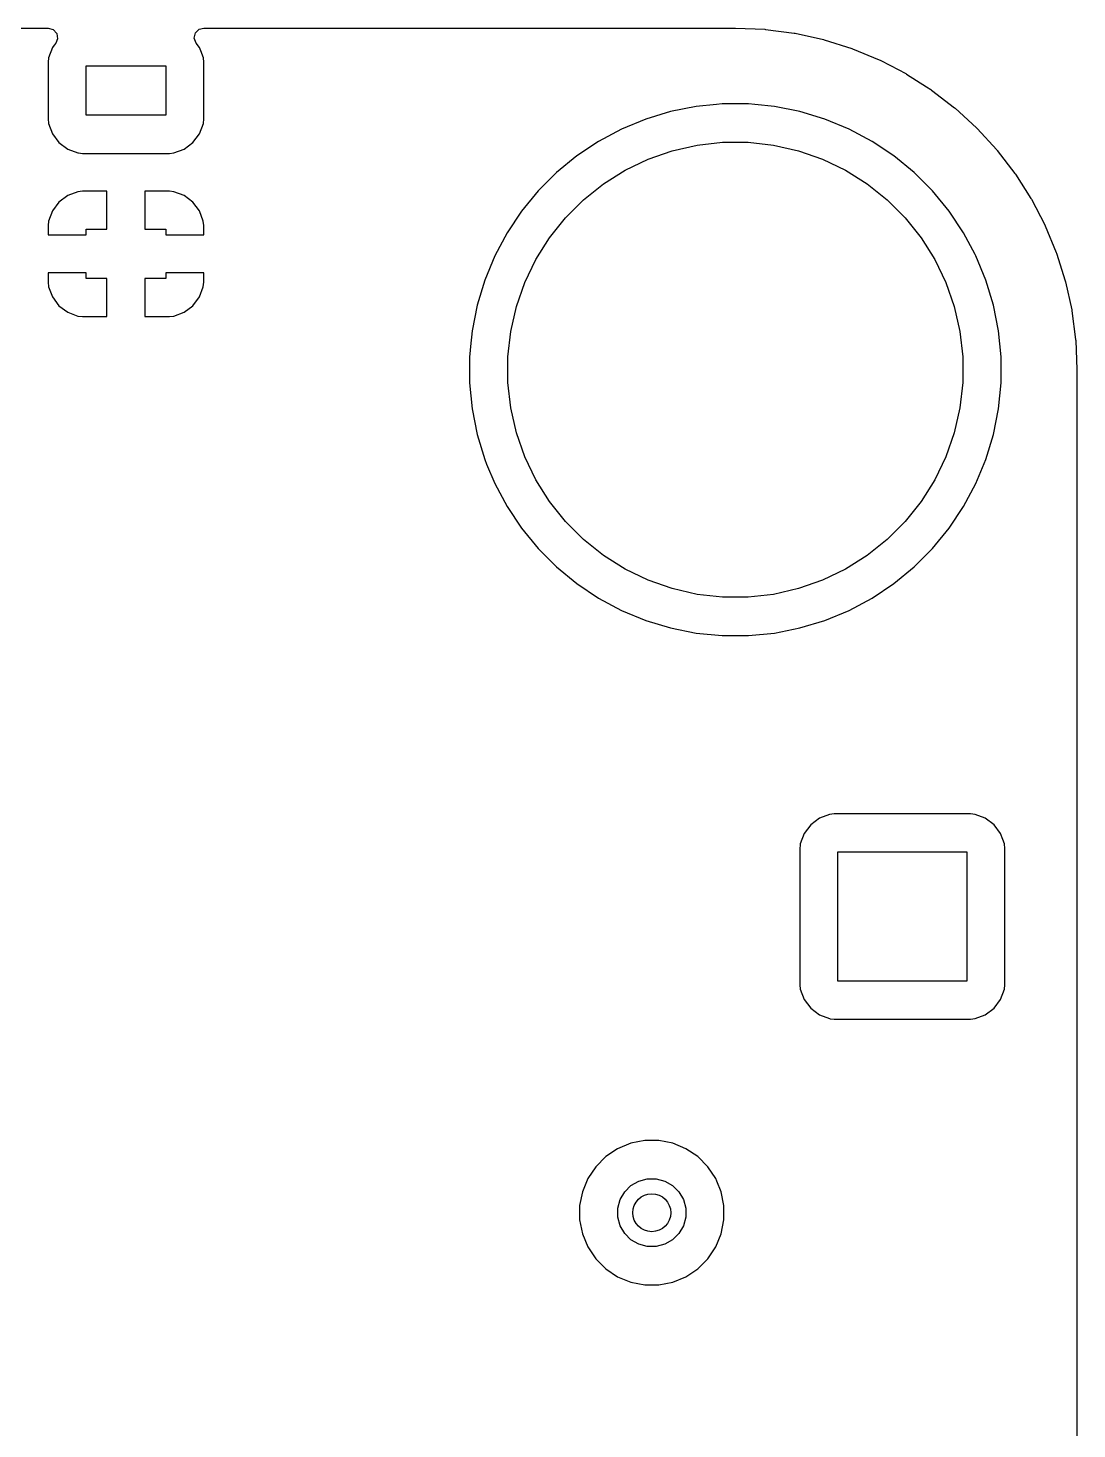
# Model space of a CAD drawing. Extents: x 3.62 to 11.01, y -6.32 to -1.07.
# Drawn here: x 6.97 to 7.514, y -2.864 to -2.138 of the extents above; entities that cross this region are included whole.
import ezdxf

# ---------------------------------------------------------------- set-up
doc = ezdxf.new("R2010")
doc.units = 0
doc.header["$MEASUREMENT"] = 0
doc.layers.add('BLACK', color=7, linetype='CONTINUOUS')

msp = doc.modelspace()

# ---------------------------------------------------------------- linework, layer by layer
at = {"layer": 'BLACK', "linetype": 'CONTINUOUS'}
for p, q in [((6.89858, -2.13781), (6.98035, -2.13781)), ((6.98035, -2.13781), (6.98299, -2.13859)), ((6.98299, -2.13859), (6.9848, -2.14067)), ((6.9848, -2.14067), (6.98519, -2.14339)), ((7.05611, -2.14305), (7.0567, -2.14036)), ((7.0567, -2.14036), (7.05864, -2.13841)), ((7.05864, -2.13841), (7.06098, -2.13781)), ((7.06098, -2.13781), (7.33402, -2.13781)), ((7.33402, -2.13781), (7.33651, -2.13781)), ((7.33651, -2.13781), (7.33672, -2.13782)), ((7.33672, -2.13782), (7.35184, -2.13848)), ((7.35184, -2.13848), (7.35226, -2.13852)), ((7.35226, -2.13852), (7.36716, -2.14048)), ((7.36716, -2.14048), (7.36758, -2.14055)), ((7.36758, -2.14055), (7.38226, -2.14381)), ((6.98253, -2.14794), (6.98055, -2.15325)), ((6.98347, -2.14668), (6.98253, -2.14794)), ((6.98253, -2.14794), (6.98253, -2.14794)), ((6.98426, -2.14562), (6.98347, -2.14668)), ((6.98519, -2.14339), (6.98426, -2.14562)), ((7.05708, -2.14562), (7.05611, -2.14305)), ((7.05881, -2.14794), (7.05708, -2.14562)), ((7.05942, -2.14957), (7.05881, -2.14794)), ((7.05881, -2.14794), (7.05881, -2.14794)), ((7.06079, -2.15325), (7.05942, -2.14957)), ((7.38226, -2.14381), (7.38267, -2.14392)), ((7.38267, -2.14392), (7.397, -2.14843)), ((7.397, -2.14843), (7.3974, -2.14858)), ((7.3974, -2.14858), (7.41128, -2.15433)), ((6.98055, -2.15325), (6.9803, -2.1556)), ((6.9803, -2.1556), (6.9803, -2.1556)), ((6.9803, -2.1556), (6.9803, -2.1556)), ((6.9803, -2.1556), (6.9803, -2.18496)), ((6.98055, -2.15325), (6.98055, -2.15325)), ((7.06104, -2.1556), (7.06079, -2.15325)), ((7.06104, -2.18496), (7.06104, -2.1556)), ((7.41128, -2.15433), (7.41167, -2.15451)), ((7.41167, -2.15451), (7.41707, -2.15732)), ((7, -2.18307), (7, -2.15748)), ((7, -2.15748), (7.04134, -2.15748)), ((7.04134, -2.15748), (7.04134, -2.18307)), ((7.41707, -2.15732), (7.425, -2.16145)), ((7.425, -2.16145), (7.42537, -2.16166)), ((7.42537, -2.16166), (7.43567, -2.16823)), ((7.43567, -2.16823), (7.43804, -2.16974)), ((7.43804, -2.16974), (7.43839, -2.16998)), ((7.43839, -2.16998), (7.45031, -2.17913)), ((7.31637, -2.17847), (7.30309, -2.18111)), ((7.32677, -2.17745), (7.31637, -2.17847)), ((7.32984, -2.17715), (7.32677, -2.17745)), ((7.34338, -2.17715), (7.32984, -2.17715)), ((7.34671, -2.17747), (7.34338, -2.17715)), ((7.35686, -2.17847), (7.34671, -2.17747)), ((7.37014, -2.18111), (7.35686, -2.17847)), ((7.35686, -2.17847), (7.35686, -2.17847)), ((6.9803, -2.18496), (6.9803, -2.18496)), ((6.9803, -2.18496), (6.98055, -2.1873)), ((7.04134, -2.18307), (7, -2.18307)), ((7.06079, -2.1873), (7.06104, -2.18496)), ((7.29013, -2.18505), (7.27762, -2.19023)), ((7.30309, -2.18111), (7.29013, -2.18505)), ((7.3831, -2.18505), (7.37014, -2.18111)), ((7.39561, -2.19023), (7.3831, -2.18505)), ((7.45031, -2.17913), (7.45064, -2.1794)), ((7.45064, -2.1794), (7.46172, -2.18956)), ((6.98055, -2.1873), (6.98253, -2.19261)), ((6.98253, -2.19261), (6.98253, -2.19261)), ((6.98253, -2.19261), (6.98592, -2.19715)), ((7.05542, -2.19715), (7.05881, -2.19261)), ((7.05881, -2.19261), (7.06079, -2.1873)), ((7.27762, -2.19023), (7.26568, -2.19661)), ((7.27762, -2.19023), (7.27762, -2.19023)), ((7.40755, -2.19661), (7.39561, -2.19023)), ((7.39561, -2.19023), (7.39561, -2.19023)), ((7.46172, -2.18956), (7.46202, -2.18986)), ((7.46202, -2.18986), (7.47217, -2.20094)), ((6.98592, -2.19715), (6.98592, -2.19715)), ((6.98592, -2.19715), (6.99046, -2.20054)), ((6.99046, -2.20054), (6.99046, -2.20054)), ((6.99046, -2.20054), (6.99577, -2.20252)), ((7.04557, -2.20252), (7.05088, -2.20054)), ((7.05088, -2.20054), (7.05542, -2.19715)), ((7.26568, -2.19661), (7.25442, -2.20413)), ((7.26568, -2.19661), (7.26568, -2.19661)), ((7.30392, -2.20147), (7.31683, -2.19852)), ((7.31683, -2.19852), (7.32999, -2.19704)), ((7.32999, -2.19704), (7.34324, -2.19704)), ((7.34324, -2.19704), (7.3564, -2.19852)), ((7.3564, -2.19852), (7.36931, -2.20147)), ((7.41881, -2.20413), (7.40755, -2.19661)), ((7.40755, -2.19661), (7.40755, -2.19661)), ((7.40755, -2.19661), (7.40755, -2.19661)), ((6.99577, -2.20252), (6.99577, -2.20252)), ((6.99577, -2.20252), (6.99604, -2.20255)), ((6.99604, -2.20255), (6.99812, -2.20278)), ((6.99812, -2.20278), (7.04322, -2.20278)), ((7.04322, -2.20278), (7.04557, -2.20252)), ((7.25442, -2.20413), (7.24395, -2.21272)), ((7.25442, -2.20413), (7.25442, -2.20413)), ((7.27948, -2.21159), (7.29142, -2.20584)), ((7.29142, -2.20584), (7.30392, -2.20147)), ((7.36931, -2.20147), (7.38181, -2.20584)), ((7.38181, -2.20584), (7.39375, -2.21159)), ((7.42928, -2.21272), (7.41881, -2.20413)), ((7.41881, -2.20413), (7.41881, -2.20413)), ((7.41881, -2.20413), (7.41881, -2.20413)), ((7.47217, -2.20094), (7.47245, -2.20126)), ((7.47245, -2.20126), (7.48159, -2.21318)), ((7.24395, -2.21272), (7.23438, -2.2223)), ((7.26827, -2.21863), (7.27948, -2.21159)), ((7.39375, -2.21159), (7.40496, -2.21863)), ((7.43885, -2.2223), (7.42928, -2.21272)), ((7.48159, -2.21318), (7.48184, -2.21353)), ((7.48184, -2.21353), (7.48991, -2.22621)), ((7.23438, -2.2223), (7.22579, -2.23277)), ((7.25791, -2.22689), (7.26827, -2.21863)), ((7.40496, -2.21863), (7.41532, -2.22689)), ((7.44744, -2.23277), (7.43885, -2.2223)), ((7.43885, -2.2223), (7.43885, -2.2223)), ((7.43885, -2.2223), (7.43885, -2.2223)), ((6.98594, -2.22806), (6.98255, -2.23259)), ((6.99047, -2.22467), (6.98594, -2.22806)), ((6.98594, -2.22806), (6.98594, -2.22806)), ((6.99577, -2.22269), (6.99047, -2.22467)), ((6.99047, -2.22467), (6.99047, -2.22467)), ((6.99812, -2.22244), (6.99577, -2.22269)), ((6.99577, -2.22269), (6.99577, -2.22269)), ((7.01083, -2.22244), (6.99812, -2.22244)), ((7.01083, -2.24213), (7.01083, -2.22244)), ((7.04322, -2.22244), (7.03051, -2.22244)), ((7.03051, -2.22244), (7.03051, -2.24213)), ((7.04557, -2.22269), (7.04322, -2.22244)), ((7.05087, -2.22467), (7.04557, -2.22269)), ((7.04557, -2.22269), (7.04557, -2.22269)), ((7.0554, -2.22806), (7.05087, -2.22467)), ((7.05087, -2.22467), (7.05087, -2.22467)), ((7.05879, -2.23259), (7.0554, -2.22806)), ((7.0554, -2.22806), (7.0554, -2.22806)), ((7.24855, -2.23626), (7.25791, -2.22689)), ((7.41532, -2.22689), (7.42468, -2.23626)), ((7.48991, -2.22621), (7.49013, -2.22658)), ((7.49013, -2.22658), (7.49706, -2.23991)), ((6.98255, -2.23259), (6.98057, -2.2379)), ((6.98255, -2.23259), (6.98255, -2.23259)), ((7.06077, -2.2379), (7.05879, -2.23259)), ((7.05879, -2.23259), (7.05879, -2.23259)), ((7.22579, -2.23277), (7.21826, -2.24402)), ((7.22579, -2.23277), (7.22579, -2.23277)), ((7.24029, -2.24661), (7.24855, -2.23626)), ((7.42468, -2.23626), (7.43294, -2.24661)), ((7.45496, -2.24402), (7.44744, -2.23277)), ((6.98057, -2.2379), (6.98031, -2.24024)), ((6.98031, -2.24024), (6.98031, -2.24508)), ((6.98057, -2.2379), (6.98057, -2.2379)), ((7, -2.24508), (7, -2.24213)), ((7, -2.24213), (7.01083, -2.24213)), ((7.03051, -2.24213), (7.04134, -2.24213)), ((7.04134, -2.24213), (7.04134, -2.24508)), ((7.06102, -2.24024), (7.06077, -2.2379)), ((7.06077, -2.2379), (7.06077, -2.2379)), ((7.06102, -2.24508), (7.06102, -2.24024)), ((7.06102, -2.24024), (7.06102, -2.24024)), ((7.21826, -2.24402), (7.21188, -2.25597)), ((7.21826, -2.24402), (7.21826, -2.24402)), ((7.46097, -2.25527), (7.45496, -2.24402)), ((7.45496, -2.24402), (7.45496, -2.24402)), ((7.45496, -2.24402), (7.45496, -2.24402)), ((7.49706, -2.23991), (7.49724, -2.24029)), ((7.49724, -2.24029), (7.503, -2.25418)), ((6.98031, -2.24508), (7, -2.24508)), ((7.04134, -2.24508), (7.06102, -2.24508)), ((7.23324, -2.25783), (7.24029, -2.24661)), ((7.43294, -2.24661), (7.43999, -2.25783)), ((7.21188, -2.25597), (7.2067, -2.26848)), ((7.21188, -2.25597), (7.21188, -2.25597)), ((7.22749, -2.26976), (7.23324, -2.25783)), ((7.43999, -2.25783), (7.44573, -2.26976)), ((7.46135, -2.25597), (7.46097, -2.25527)), ((7.46653, -2.26848), (7.46135, -2.25597)), ((7.503, -2.25418), (7.50314, -2.25458)), ((7.50314, -2.25458), (7.50766, -2.26891)), ((7, -2.26476), (6.98031, -2.26476)), ((6.98031, -2.26476), (6.98031, -2.2696)), ((7, -2.26772), (7, -2.26476)), ((7.06102, -2.26476), (7.04134, -2.26476)), ((7.04134, -2.26476), (7.04134, -2.26772)), ((7.06102, -2.2696), (7.06102, -2.26476)), ((6.98031, -2.2696), (6.98057, -2.27194)), ((6.98057, -2.27194), (6.98057, -2.27194)), ((6.98057, -2.27194), (6.98255, -2.27725)), ((7.01083, -2.26772), (7, -2.26772)), ((7.01083, -2.2874), (7.01083, -2.26772)), ((7.04134, -2.26772), (7.03051, -2.26772)), ((7.03051, -2.26772), (7.03051, -2.2874)), ((7.05879, -2.27725), (7.06077, -2.27194)), ((7.06077, -2.27194), (7.06102, -2.2696)), ((7.06077, -2.27194), (7.06077, -2.27194)), ((7.06102, -2.2696), (7.06102, -2.2696)), ((7.2067, -2.26848), (7.20277, -2.28143)), ((7.22312, -2.28226), (7.22749, -2.26976)), ((7.44573, -2.26976), (7.45011, -2.28226)), ((7.47046, -2.28143), (7.46653, -2.26848)), ((7.50766, -2.26891), (7.50777, -2.26932)), ((7.50777, -2.26932), (7.51102, -2.28399)), ((6.98255, -2.27725), (6.98255, -2.27725)), ((6.98255, -2.27725), (6.98594, -2.28178)), ((7.0554, -2.28178), (7.05879, -2.27725)), ((7.05879, -2.27725), (7.05879, -2.27725)), ((6.98594, -2.28178), (6.98594, -2.28178)), ((6.98594, -2.28178), (6.99047, -2.28517)), ((6.99047, -2.28517), (6.99047, -2.28517)), ((6.99047, -2.28517), (6.99577, -2.28715)), ((6.99577, -2.28715), (6.99577, -2.28715)), ((6.99577, -2.28715), (6.99812, -2.2874)), ((6.99812, -2.2874), (6.99812, -2.2874)), ((6.99812, -2.2874), (7.01083, -2.2874)), ((7.03051, -2.2874), (7.04322, -2.2874)), ((7.04322, -2.2874), (7.04557, -2.28715)), ((7.04322, -2.2874), (7.04322, -2.2874)), ((7.04557, -2.28715), (7.05087, -2.28517)), ((7.04557, -2.28715), (7.04557, -2.28715)), ((7.05087, -2.28517), (7.0554, -2.28178)), ((7.05087, -2.28517), (7.05087, -2.28517)), ((7.0554, -2.28178), (7.0554, -2.28178)), ((7.20277, -2.28143), (7.20013, -2.29471)), ((7.22017, -2.29518), (7.22312, -2.28226)), ((7.45011, -2.28226), (7.45306, -2.29518)), ((7.4731, -2.29471), (7.47046, -2.28143)), ((7.51102, -2.28399), (7.5111, -2.28441)), ((7.5111, -2.28441), (7.51306, -2.29931)), ((7.20013, -2.29471), (7.19931, -2.30297)), ((7.47443, -2.30819), (7.4731, -2.29471)), ((7.21869, -2.30834), (7.22017, -2.29518)), ((7.45306, -2.29518), (7.45454, -2.30834)), ((7.51306, -2.29931), (7.5131, -2.29973)), ((7.5131, -2.29973), (7.51376, -2.31485)), ((7.19894, -2.30678), (7.1988, -2.30819)), ((7.1988, -2.30819), (7.1988, -2.32173)), ((7.19931, -2.30297), (7.19894, -2.30678)), ((7.21869, -2.32158), (7.21869, -2.30834)), ((7.45454, -2.30834), (7.45454, -2.32158)), ((7.47443, -2.32173), (7.47443, -2.30819)), ((7.51376, -2.31485), (7.51376, -2.31507)), ((7.51376, -2.31507), (7.51376, -2.9141)), ((7.1988, -2.32173), (7.20013, -2.33521)), ((7.22017, -2.33474), (7.21869, -2.32158)), ((7.45454, -2.32158), (7.45306, -2.33474)), ((7.4731, -2.33521), (7.47443, -2.32173)), ((7.20013, -2.33521), (7.20277, -2.34849)), ((7.22312, -2.34766), (7.22017, -2.33474)), ((7.45306, -2.33474), (7.45011, -2.34766)), ((7.47046, -2.34849), (7.4731, -2.33521)), ((7.20277, -2.34849), (7.2067, -2.36145)), ((7.22749, -2.36016), (7.22312, -2.34766)), ((7.45011, -2.34766), (7.44573, -2.36016)), ((7.46653, -2.36145), (7.47046, -2.34849)), ((7.23324, -2.37209), (7.22749, -2.36016)), ((7.44573, -2.36016), (7.43999, -2.37209)), ((7.2067, -2.36145), (7.20769, -2.36384)), ((7.20769, -2.36384), (7.21185, -2.37388)), ((7.46135, -2.37396), (7.46653, -2.36145)), ((7.21185, -2.37388), (7.21188, -2.37396)), ((7.21188, -2.37396), (7.21188, -2.37396)), ((7.21188, -2.37396), (7.21826, -2.3859)), ((7.24029, -2.38331), (7.23324, -2.37209)), ((7.43999, -2.37209), (7.43294, -2.38331)), ((7.45496, -2.3859), (7.46135, -2.37396)), ((7.21826, -2.3859), (7.21826, -2.3859)), ((7.21826, -2.3859), (7.22579, -2.39716)), ((7.24855, -2.39366), (7.24029, -2.38331)), ((7.43294, -2.38331), (7.42468, -2.39366)), ((7.44744, -2.39716), (7.45496, -2.3859)), ((7.25791, -2.40303), (7.24855, -2.39366)), ((7.42468, -2.39366), (7.41532, -2.40303)), ((7.22579, -2.39716), (7.22579, -2.39716)), ((7.22579, -2.39716), (7.23438, -2.40762)), ((7.26827, -2.41129), (7.25791, -2.40303)), ((7.41532, -2.40303), (7.40496, -2.41129)), ((7.43885, -2.40762), (7.44744, -2.39716)), ((7.23438, -2.40762), (7.24395, -2.4172)), ((7.42928, -2.4172), (7.43885, -2.40762)), ((7.24395, -2.4172), (7.24395, -2.4172)), ((7.24395, -2.4172), (7.24395, -2.4172)), ((7.24395, -2.4172), (7.25442, -2.42579)), ((7.27948, -2.41833), (7.26827, -2.41129)), ((7.29142, -2.42408), (7.27948, -2.41833)), ((7.39375, -2.41833), (7.38181, -2.42408)), ((7.40496, -2.41129), (7.39375, -2.41833)), ((7.41881, -2.42579), (7.42928, -2.4172)), ((7.30392, -2.42845), (7.29142, -2.42408)), ((7.38181, -2.42408), (7.36931, -2.42845)), ((7.25442, -2.42579), (7.26568, -2.43331)), ((7.31683, -2.4314), (7.30392, -2.42845)), ((7.32999, -2.43289), (7.31683, -2.4314)), ((7.34324, -2.43289), (7.32999, -2.43289)), ((7.3564, -2.4314), (7.34324, -2.43289)), ((7.36931, -2.42845), (7.3564, -2.4314)), ((7.40755, -2.43331), (7.41881, -2.42579)), ((7.26568, -2.43331), (7.26568, -2.43331)), ((7.26568, -2.43331), (7.26568, -2.43331)), ((7.26568, -2.43331), (7.27762, -2.43969)), ((7.27762, -2.43969), (7.27762, -2.43969)), ((7.27762, -2.43969), (7.27762, -2.43969)), ((7.27762, -2.43969), (7.29013, -2.44488)), ((7.3831, -2.44488), (7.39561, -2.43969)), ((7.39561, -2.43969), (7.40755, -2.43331)), ((7.29013, -2.44488), (7.30309, -2.44881)), ((7.37014, -2.44881), (7.3831, -2.44488)), ((7.30309, -2.44881), (7.31637, -2.45145)), ((7.31637, -2.45145), (7.32984, -2.45278)), ((7.32984, -2.45278), (7.32984, -2.45278)), ((7.32984, -2.45278), (7.34338, -2.45278)), ((7.34338, -2.45278), (7.35686, -2.45145)), ((7.34338, -2.45278), (7.34338, -2.45278)), ((7.35686, -2.45145), (7.37014, -2.44881)), ((7.38022, -2.54749), (7.37569, -2.55088)), ((7.38553, -2.54551), (7.38022, -2.54749)), ((7.38022, -2.54749), (7.38022, -2.54749)), ((7.38788, -2.54526), (7.38553, -2.54551)), ((7.45858, -2.54526), (7.38788, -2.54526)), ((7.38788, -2.54526), (7.38788, -2.54526)), ((7.46092, -2.54551), (7.45858, -2.54526)), ((7.45858, -2.54526), (7.45858, -2.54526)), ((7.45858, -2.54526), (7.45858, -2.54526)), ((7.45858, -2.54526), (7.45858, -2.54526)), ((7.46623, -2.54749), (7.46092, -2.54551)), ((7.46092, -2.54551), (7.46092, -2.54551)), ((7.47077, -2.55088), (7.46623, -2.54749)), ((7.46623, -2.54749), (7.46623, -2.54749)), ((7.37229, -2.55542), (7.37031, -2.56073)), ((7.37569, -2.55088), (7.37229, -2.55542)), ((7.37229, -2.55542), (7.37229, -2.55542)), ((7.37569, -2.55088), (7.37569, -2.55088)), ((7.47417, -2.55542), (7.47077, -2.55088)), ((7.47077, -2.55088), (7.47077, -2.55088)), ((7.47528, -2.55842), (7.47417, -2.55542)), ((7.47417, -2.55542), (7.47417, -2.55542)), ((7.37024, -2.56141), (7.37006, -2.56308)), ((7.37006, -2.56308), (7.37006, -2.56308)), ((7.37006, -2.56308), (7.37006, -2.63377)), ((7.37031, -2.56073), (7.37024, -2.56141)), ((7.47615, -2.56073), (7.47528, -2.55842)), ((7.4764, -2.56308), (7.47615, -2.56073)), ((7.4764, -2.63377), (7.4764, -2.56308)), ((7.38976, -2.63189), (7.38976, -2.56496)), ((7.38976, -2.56496), (7.45669, -2.56496)), ((7.45669, -2.56496), (7.45669, -2.63189)), ((7.37006, -2.63377), (7.37006, -2.63377)), ((7.37006, -2.63377), (7.37031, -2.63612)), ((7.37031, -2.63612), (7.37229, -2.64143)), ((7.45669, -2.63189), (7.38976, -2.63189)), ((7.47417, -2.64143), (7.47615, -2.63612)), ((7.47615, -2.63612), (7.4764, -2.63377)), ((7.37229, -2.64143), (7.37229, -2.64143)), ((7.37229, -2.64143), (7.37569, -2.64597)), ((7.47077, -2.64597), (7.47417, -2.64143)), ((7.37569, -2.64597), (7.37569, -2.64597)), ((7.37569, -2.64597), (7.38022, -2.64936)), ((7.38022, -2.64936), (7.38022, -2.64936)), ((7.38022, -2.64936), (7.38553, -2.65134)), ((7.46092, -2.65134), (7.46623, -2.64936)), ((7.46623, -2.64936), (7.47077, -2.64597)), ((7.38553, -2.65134), (7.38553, -2.65134)), ((7.38553, -2.65134), (7.3858, -2.65137)), ((7.3858, -2.65137), (7.38788, -2.65159)), ((7.38788, -2.65159), (7.45858, -2.65159)), ((7.45858, -2.65159), (7.46092, -2.65134)), ((7.28239, -2.71599), (7.27558, -2.71881)), ((7.28962, -2.71455), (7.28239, -2.71599)), ((7.28239, -2.71599), (7.28239, -2.71599)), ((7.29699, -2.71455), (7.28962, -2.71455)), ((7.28962, -2.71455), (7.28962, -2.71455)), ((7.30422, -2.71599), (7.29699, -2.71455)), ((7.29699, -2.71455), (7.29699, -2.71455)), ((7.31103, -2.71881), (7.30422, -2.71599)), ((7.30422, -2.71599), (7.30422, -2.71599)), ((7.26945, -2.7229), (7.26424, -2.72811)), ((7.27558, -2.71881), (7.26945, -2.7229)), ((7.26945, -2.7229), (7.26945, -2.7229)), ((7.27558, -2.71881), (7.27558, -2.71881)), ((7.31716, -2.7229), (7.31103, -2.71881)), ((7.31103, -2.71881), (7.31103, -2.71881)), ((7.32237, -2.72811), (7.31716, -2.7229)), ((7.31716, -2.7229), (7.31716, -2.7229)), ((7.26424, -2.72811), (7.26014, -2.73424)), ((7.26424, -2.72811), (7.26424, -2.72811)), ((7.32647, -2.73424), (7.32237, -2.72811)), ((7.32237, -2.72811), (7.32237, -2.72811)), ((7.26014, -2.73424), (7.25732, -2.74105)), ((7.26014, -2.73424), (7.26014, -2.73424)), ((7.27925, -2.74118), (7.28252, -2.73791)), ((7.28252, -2.73791), (7.28653, -2.7356)), ((7.28653, -2.7356), (7.29099, -2.7344)), ((7.29099, -2.7344), (7.29562, -2.7344)), ((7.29562, -2.7344), (7.30009, -2.7356)), ((7.30009, -2.7356), (7.30409, -2.73791)), ((7.30409, -2.73791), (7.30736, -2.74118)), ((7.32702, -2.73558), (7.32647, -2.73424)), ((7.32647, -2.73424), (7.32647, -2.73424)), ((7.32929, -2.74105), (7.32702, -2.73558)), ((7.25732, -2.74105), (7.25589, -2.74828)), ((7.25732, -2.74105), (7.25732, -2.74105)), ((7.27574, -2.74966), (7.27694, -2.74519)), ((7.27694, -2.74519), (7.27925, -2.74118)), ((7.30736, -2.74118), (7.30968, -2.74519)), ((7.30968, -2.74519), (7.31087, -2.74966)), ((7.33073, -2.74828), (7.32929, -2.74105)), ((7.25589, -2.74828), (7.25589, -2.75565)), ((7.27574, -2.75428), (7.27574, -2.74966)), ((7.31087, -2.74966), (7.31087, -2.75428)), ((7.33073, -2.75565), (7.33073, -2.74828)), ((7.25589, -2.75565), (7.25732, -2.76288)), ((7.27694, -2.75875), (7.27574, -2.75428)), ((7.27925, -2.76275), (7.27694, -2.75875)), ((7.30968, -2.75875), (7.30736, -2.76275)), ((7.31087, -2.75428), (7.30968, -2.75875)), ((7.32929, -2.76288), (7.33073, -2.75565)), ((7.25732, -2.76288), (7.25732, -2.76288)), ((7.25732, -2.76288), (7.26014, -2.76969)), ((7.28252, -2.76602), (7.27925, -2.76275)), ((7.28653, -2.76834), (7.28252, -2.76602)), ((7.30409, -2.76602), (7.30009, -2.76834)), ((7.30736, -2.76275), (7.30409, -2.76602)), ((7.32647, -2.76969), (7.32929, -2.76288)), ((7.26014, -2.76969), (7.26014, -2.76969)), ((7.26014, -2.76969), (7.26424, -2.77582)), ((7.29099, -2.76953), (7.28653, -2.76834)), ((7.29562, -2.76953), (7.29099, -2.76953)), ((7.30009, -2.76834), (7.29562, -2.76953)), ((7.32237, -2.77582), (7.32647, -2.76969)), ((7.26424, -2.77582), (7.26424, -2.77582)), ((7.26424, -2.77582), (7.26945, -2.78104)), ((7.26945, -2.78104), (7.26945, -2.78104)), ((7.26945, -2.78104), (7.27558, -2.78513)), ((7.31103, -2.78513), (7.31716, -2.78104)), ((7.31716, -2.78104), (7.32237, -2.77582)), ((7.27558, -2.78513), (7.27558, -2.78513)), ((7.27558, -2.78513), (7.27558, -2.78513)), ((7.27558, -2.78513), (7.28239, -2.78795)), ((7.28239, -2.78795), (7.28962, -2.78939)), ((7.29699, -2.78939), (7.30422, -2.78795)), ((7.30422, -2.78795), (7.31103, -2.78513)), ((7.28962, -2.78939), (7.28962, -2.78939)), ((7.28962, -2.78939), (7.28962, -2.78939)), ((7.28962, -2.78939), (7.29699, -2.78939)), ((7.29699, -2.78939), (7.29699, -2.78939))]:
    msp.add_line(p, q, dxfattribs=at)
at = {"layer": 'BLACK'}
msp.add_circle((7.29331, -2.75197), 0.00984, dxfattribs=at)

doc.saveas('drawing.dxf')
